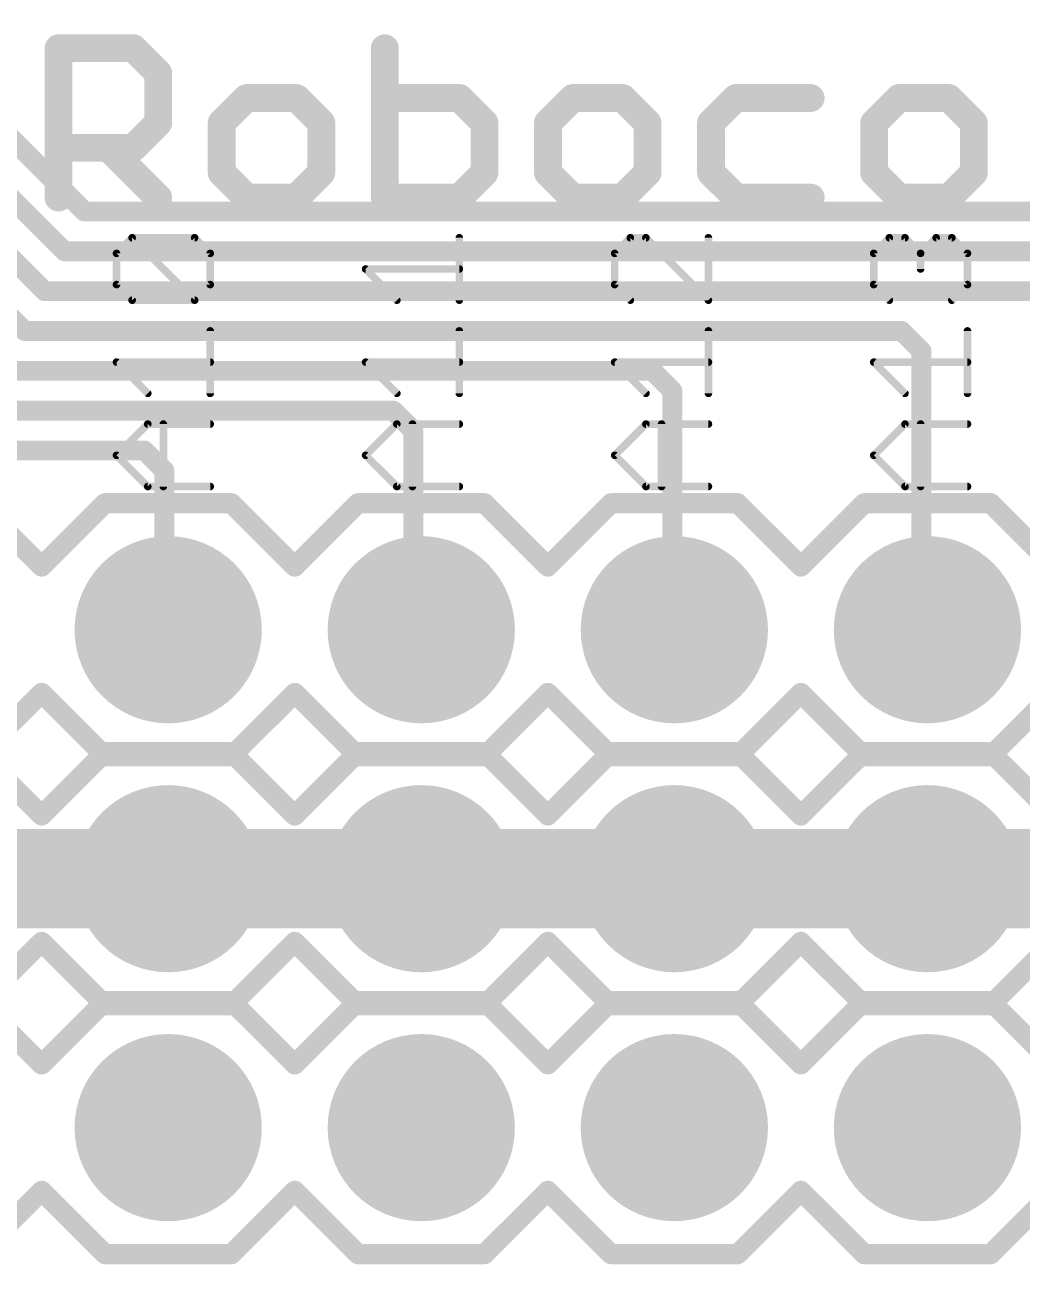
# Model space of a CAD drawing. Extents: x -0.4 to 70.1, y -0.1 to 70.1.
# Drawn here: x 42.4 to 52.41, y 14.33 to 26.78 of the extents above; entities that cross this region are included whole.
import ezdxf

# ---------------------------------------------------------------- set-up
doc = ezdxf.new("R2010")
doc.units = 0
for name, color, linetype in [('1', 22, 'CONTINUOUS'), ('17', 82, 'CONTINUOUS'), ('21', 253, 'CONTINUOUS'), ('25', 253, 'CONTINUOUS')]:
    doc.layers.add(name, color=color, linetype=linetype)

# ---------------------------------------------------------------- blocks, each defined once
blk = doc.blocks.new('ROUNDP')
at = {"const_width": 0.5}
blk.add_lwpolyline([(0, -0.25, 1), (0, 0.25, 1), (0, -0.25)], format="xyb", dxfattribs=at)

msp = doc.modelspace()

# ---------------------------------------------------------------- linework, layer by layer
at = {"layer": '1'}
for points, const_width in [([(38.3, 29.6), (43, 24.9)], 0.2), ([(38.1, 29.2), (42.8, 24.5)], 0.2), ([(37.9, 28.8), (42.6, 24.1)], 0.2), ([(37.7, 28.4), (42.4, 23.7)], 0.2), ([(43, 24.9), (58.8, 24.9)], 0.2), ([(42.8, 24.5), (56.2, 24.5)], 0.2), ([(42.6, 24.1), (53.8, 24.1)], 0.2), ([(42.4, 23.7), (51.2, 23.7)], 0.2), ([(51.2, 23.7), (51.4, 23.5)], 0.2), ([(51.4, 23.5), (51.4, 20.76)], 0.2), ([(42.2, 23.3), (48.7, 23.3)], 0.2), ([(48.7, 23.3), (48.9, 23.1)], 0.2), ([(48.9, 23.1), (48.9, 20.72)], 0.2), ([(42, 22.9), (46.1, 22.9)], 0.2), ([(46.1, 22.9), (46.3, 22.7)], 0.2), ([(46.3, 22.7), (46.3, 20.78)], 0.2), ([(41.8, 22.5), (43.6, 22.5)], 0.2), ([(43.6, 22.5), (43.8, 22.3)], 0.2), ([(43.8, 22.3), (43.8, 20.74)], 0.2), ([(43.8, 20.74), (43.84, 20.7)], 0.2), ([(46.3, 20.78), (46.38, 20.7)], 0.2), ([(48.9, 20.72), (48.92, 20.7)], 0.2), ([(51.4, 20.76), (51.46, 20.7)], 0.2), ([(41.3, 18.2), (43.84, 18.2)], 1), ([(43.84, 18.2), (46.38, 18.2)], 1), ([(46.38, 18.2), (48.92, 18.2)], 1), ([(48.92, 18.2), (51.46, 18.2)], 1), ([(51.46, 18.2), (54, 18.2)], 1)]:
    msp.add_lwpolyline(points, dxfattribs=dict(at, const_width=const_width))
for points, const_width in [([(43, 24.95, 1), (43, 24.85)], 0.1), ([(42.9646, 24.8646, 1), (43.0354, 24.9354)], 0.1), ([(42.8, 24.55, 1), (42.8, 24.45)], 0.1), ([(42.7646, 24.4646, 1), (42.8354, 24.5354)], 0.1), ([(42.6, 24.15, 1), (42.6, 24.05)], 0.1), ([(42.5646, 24.0646, 1), (42.6354, 24.1354)], 0.1), ([(42.4, 23.75, 1), (42.4, 23.65)], 0.1), ([(42.3646, 23.6646, 1), (42.4354, 23.7354)], 0.1), ([(51.2354, 23.7354, 1), (51.1646, 23.6646)], 0.1), ([(51.2, 23.65, 1), (51.2, 23.75)], 0.1), ([(51.45, 23.5, 1), (51.35, 23.5)], 0.1), ([(51.3646, 23.4646, 1), (51.4354, 23.5354)], 0.1), ([(48.7354, 23.3354, 1), (48.6646, 23.2646)], 0.1), ([(48.7, 23.25, 1), (48.7, 23.35)], 0.1), ([(48.95, 23.1, 1), (48.85, 23.1)], 0.1), ([(48.8646, 23.0646, 1), (48.9354, 23.1354)], 0.1), ([(46.1354, 22.9354, 1), (46.0646, 22.8646)], 0.1), ([(46.1, 22.85, 1), (46.1, 22.95)], 0.1), ([(46.35, 22.7, 1), (46.25, 22.7)], 0.1), ([(46.2646, 22.6646, 1), (46.3354, 22.7354)], 0.1), ([(43.6354, 22.5354, 1), (43.5646, 22.4646)], 0.1), ([(43.6, 22.45, 1), (43.6, 22.55)], 0.1), ([(43.85, 22.3, 1), (43.75, 22.3)], 0.1), ([(43.7646, 22.2646, 1), (43.8354, 22.3354)], 0.1), ([(43.8354, 20.7754, 1), (43.7646, 20.7046)], 0.1), ([(43.75, 20.74, 1), (43.85, 20.74)], 0.1), ([(46.3354, 20.8154, 1), (46.2646, 20.7446)], 0.1), ([(46.25, 20.78, 1), (46.35, 20.78)], 0.1), ([(48.9354, 20.7554, 1), (48.8646, 20.6846)], 0.1), ([(51.4354, 20.7954, 1), (51.3646, 20.7246)], 0.1), ([(51.35, 20.76, 1), (51.45, 20.76)], 0.1), ([(43.8046, 20.6646, 1), (43.8754, 20.7354)], 0.1), ([(46.3446, 20.6646, 1), (46.4154, 20.7354)], 0.1), ([(48.85, 20.72, 1), (48.95, 20.72)], 0.1), ([(48.8846, 20.6646, 1), (48.9554, 20.7354)], 0.1), ([(51.4246, 20.6646, 1), (51.4954, 20.7354)], 0.1), ([(43.84, 18.45, 1), (43.84, 17.95)], 0.5), ([(43.84, 17.95, 1), (43.84, 18.45)], 0.5), ([(46.38, 18.45, 1), (46.38, 17.95)], 0.5), ([(46.38, 17.95, 1), (46.38, 18.45)], 0.5), ([(48.92, 18.45, 1), (48.92, 17.95)], 0.5), ([(48.92, 17.95, 1), (48.92, 18.45)], 0.5), ([(51.46, 18.45, 1), (51.46, 17.95)], 0.5), ([(51.46, 17.95, 1), (51.46, 18.45)], 0.5)]:
    msp.add_lwpolyline(points, format="xyb", dxfattribs=dict(at, const_width=const_width))
at = {"layer": '21', "const_width": 0.2032}
for points in [[(41.935, 21.97), (42.57, 21.335)], [(42.57, 21.335), (43.205, 21.97)], [(43.205, 21.97), (44.475, 21.97)], [(44.475, 21.97), (45.11, 21.335)], [(45.11, 21.335), (45.745, 21.97)], [(45.745, 21.97), (47.015, 21.97)], [(47.015, 21.97), (47.65, 21.335)], [(48.285, 21.97), (47.65, 21.335)], [(48.285, 21.97), (49.555, 21.97)], [(49.555, 21.97), (50.19, 21.335)], [(50.19, 21.335), (50.825, 21.97)], [(50.825, 21.97), (52.095, 21.97)], [(52.095, 21.97), (52.73, 21.335)], [(42.57, 20.065), (41.935, 19.43)], [(43.205, 19.43), (42.57, 20.065)], [(45.11, 20.065), (44.475, 19.43)], [(45.745, 19.43), (45.11, 20.065)], [(47.65, 20.065), (47.015, 19.43)], [(47.65, 20.065), (48.285, 19.43)], [(50.19, 20.065), (49.555, 19.43)], [(50.825, 19.43), (50.19, 20.065)], [(52.73, 20.065), (52.095, 19.43)], [(41.935, 19.47), (42.57, 18.835)], [(42.57, 18.835), (43.205, 19.47)], [(43.205, 19.47), (44.475, 19.47)], [(44.475, 19.47), (45.11, 18.835)], [(45.11, 18.835), (45.745, 19.47)], [(45.745, 19.47), (47.015, 19.47)], [(47.015, 19.47), (47.65, 18.835)], [(48.285, 19.47), (47.65, 18.835)], [(48.285, 19.47), (49.555, 19.47)], [(49.555, 19.47), (50.19, 18.835)], [(50.19, 18.835), (50.825, 19.47)], [(50.825, 19.47), (52.095, 19.47)], [(52.095, 19.47), (52.73, 18.835)], [(44.475, 19.43), (43.205, 19.43)], [(47.015, 19.43), (45.745, 19.43)], [(49.555, 19.43), (48.285, 19.43)], [(52.095, 19.43), (50.825, 19.43)], [(42.57, 17.565), (41.935, 16.93)], [(43.205, 16.93), (42.57, 17.565)], [(45.11, 17.565), (44.475, 16.93)], [(45.745, 16.93), (45.11, 17.565)], [(47.65, 17.565), (47.015, 16.93)], [(47.65, 17.565), (48.285, 16.93)], [(50.19, 17.565), (49.555, 16.93)], [(50.825, 16.93), (50.19, 17.565)], [(52.73, 17.565), (52.095, 16.93)], [(41.935, 16.97), (42.57, 16.335)], [(42.57, 16.335), (43.205, 16.97)], [(43.205, 16.97), (44.475, 16.97)], [(44.475, 16.97), (45.11, 16.335)], [(45.11, 16.335), (45.745, 16.97)], [(45.745, 16.97), (47.015, 16.97)], [(47.015, 16.97), (47.65, 16.335)], [(48.285, 16.97), (47.65, 16.335)], [(48.285, 16.97), (49.555, 16.97)], [(49.555, 16.97), (50.19, 16.335)], [(50.19, 16.335), (50.825, 16.97)], [(50.825, 16.97), (52.095, 16.97)], [(52.095, 16.97), (52.73, 16.335)], [(44.475, 16.93), (43.205, 16.93)], [(47.015, 16.93), (45.745, 16.93)], [(49.555, 16.93), (48.285, 16.93)], [(52.095, 16.93), (50.825, 16.93)], [(42.57, 15.065), (41.935, 14.43)], [(43.205, 14.43), (42.57, 15.065)], [(45.11, 15.065), (44.475, 14.43)], [(45.745, 14.43), (45.11, 15.065)], [(47.65, 15.065), (47.015, 14.43)], [(47.65, 15.065), (48.285, 14.43)], [(50.19, 15.065), (49.555, 14.43)], [(50.825, 14.43), (50.19, 15.065)], [(52.73, 15.065), (52.095, 14.43)], [(44.475, 14.43), (43.205, 14.43)], [(47.015, 14.43), (45.745, 14.43)], [(49.555, 14.43), (48.285, 14.43)], [(52.095, 14.43), (50.825, 14.43)]]:
    msp.add_lwpolyline(points, dxfattribs=at)
at = {"layer": '21', "const_width": 0.1016}
for points in [[(43.205, 22.0208, 1), (43.205, 21.9192)], [(43.2409, 21.9341, 1), (43.1691, 22.0059)], [(44.5109, 22.0059, 1), (44.4391, 21.9341)], [(44.475, 21.9192, 1), (44.475, 22.0208)], [(45.745, 22.0208, 1), (45.745, 21.9192)], [(45.7809, 21.9341, 1), (45.7091, 22.0059)], [(47.0509, 22.0059, 1), (46.9791, 21.9341)], [(47.015, 21.9192, 1), (47.015, 22.0208)], [(48.285, 22.0208, 1), (48.285, 21.9192)], [(48.3209, 21.9341, 1), (48.2491, 22.0059)], [(49.5909, 22.0059, 1), (49.5191, 21.9341)], [(49.555, 21.9192, 1), (49.555, 22.0208)], [(50.825, 22.0208, 1), (50.825, 21.9192)], [(50.8609, 21.9341, 1), (50.7891, 22.0059)], [(52.1309, 22.0059, 1), (52.0591, 21.9341)], [(52.095, 21.9192, 1), (52.095, 22.0208)], [(42.5341, 21.3709, 1), (42.6059, 21.2991)], [(42.5341, 21.2991, 1), (42.6059, 21.3709)], [(45.0741, 21.3709, 1), (45.1459, 21.2991)], [(45.0741, 21.2991, 1), (45.1459, 21.3709)], [(47.6141, 21.3709, 1), (47.6859, 21.2991)], [(47.6141, 21.2991, 1), (47.6859, 21.3709)], [(50.1541, 21.3709, 1), (50.2259, 21.2991)], [(50.1541, 21.2991, 1), (50.2259, 21.3709)], [(42.6059, 20.1009, 1), (42.5341, 20.0291)], [(42.6059, 20.0291, 1), (42.5341, 20.1009)], [(45.1459, 20.1009, 1), (45.0741, 20.0291)], [(45.1459, 20.0291, 1), (45.0741, 20.1009)], [(47.6859, 20.1009, 1), (47.6141, 20.0291)], [(47.6859, 20.0291, 1), (47.6141, 20.1009)], [(50.2259, 20.1009, 1), (50.1541, 20.0291)], [(50.2259, 20.0291, 1), (50.1541, 20.1009)], [(43.205, 19.5208, 1), (43.205, 19.4192)], [(43.2409, 19.4341, 1), (43.1691, 19.5059)], [(44.5109, 19.5059, 1), (44.4391, 19.4341)], [(44.475, 19.4192, 1), (44.475, 19.5208)], [(45.745, 19.5208, 1), (45.745, 19.4192)], [(45.7809, 19.4341, 1), (45.7091, 19.5059)], [(47.0509, 19.5059, 1), (46.9791, 19.4341)], [(47.015, 19.4192, 1), (47.015, 19.5208)], [(48.285, 19.5208, 1), (48.285, 19.4192)], [(48.3209, 19.4341, 1), (48.2491, 19.5059)], [(49.5909, 19.5059, 1), (49.5191, 19.4341)], [(49.555, 19.4192, 1), (49.555, 19.5208)], [(50.825, 19.5208, 1), (50.825, 19.4192)], [(50.8609, 19.4341, 1), (50.7891, 19.5059)], [(52.1309, 19.5059, 1), (52.0591, 19.4341)], [(52.095, 19.4192, 1), (52.095, 19.5208)], [(43.205, 19.4808, 1), (43.205, 19.3792)], [(43.1691, 19.3941, 1), (43.2409, 19.4659)], [(44.4391, 19.4659, 1), (44.5109, 19.3941)], [(44.475, 19.3792, 1), (44.475, 19.4808)], [(45.745, 19.4808, 1), (45.745, 19.3792)], [(45.7091, 19.3941, 1), (45.7809, 19.4659)], [(46.9791, 19.4659, 1), (47.0509, 19.3941)], [(47.015, 19.3792, 1), (47.015, 19.4808)], [(48.285, 19.4808, 1), (48.285, 19.3792)], [(48.2491, 19.3941, 1), (48.3209, 19.4659)], [(49.5191, 19.4659, 1), (49.5909, 19.3941)], [(49.555, 19.3792, 1), (49.555, 19.4808)], [(50.825, 19.4808, 1), (50.825, 19.3792)], [(50.7891, 19.3941, 1), (50.8609, 19.4659)], [(52.0591, 19.4659, 1), (52.1309, 19.3941)], [(52.095, 19.3792, 1), (52.095, 19.4808)], [(42.5341, 18.8709, 1), (42.6059, 18.7991)], [(42.5341, 18.7991, 1), (42.6059, 18.8709)], [(45.0741, 18.8709, 1), (45.1459, 18.7991)], [(45.0741, 18.7991, 1), (45.1459, 18.8709)], [(47.6141, 18.8709, 1), (47.6859, 18.7991)], [(47.6141, 18.7991, 1), (47.6859, 18.8709)], [(50.1541, 18.8709, 1), (50.2259, 18.7991)], [(50.1541, 18.7991, 1), (50.2259, 18.8709)], [(42.6059, 17.6009, 1), (42.5341, 17.5291)], [(42.6059, 17.5291, 1), (42.5341, 17.6009)], [(45.1459, 17.6009, 1), (45.0741, 17.5291)], [(45.1459, 17.5291, 1), (45.0741, 17.6009)], [(47.6859, 17.6009, 1), (47.6141, 17.5291)], [(47.6859, 17.5291, 1), (47.6141, 17.6009)], [(50.2259, 17.6009, 1), (50.1541, 17.5291)], [(50.2259, 17.5291, 1), (50.1541, 17.6009)], [(43.205, 17.0208, 1), (43.205, 16.9192)], [(43.2409, 16.9341, 1), (43.1691, 17.0059)], [(44.5109, 17.0059, 1), (44.4391, 16.9341)], [(44.475, 16.9192, 1), (44.475, 17.0208)], [(45.745, 17.0208, 1), (45.745, 16.9192)], [(45.7809, 16.9341, 1), (45.7091, 17.0059)], [(47.0509, 17.0059, 1), (46.9791, 16.9341)], [(47.015, 16.9192, 1), (47.015, 17.0208)], [(48.285, 17.0208, 1), (48.285, 16.9192)], [(48.3209, 16.9341, 1), (48.2491, 17.0059)], [(49.5909, 17.0059, 1), (49.5191, 16.9341)], [(49.555, 16.9192, 1), (49.555, 17.0208)], [(50.825, 17.0208, 1), (50.825, 16.9192)], [(50.8609, 16.9341, 1), (50.7891, 17.0059)], [(52.1309, 17.0059, 1), (52.0591, 16.9341)], [(52.095, 16.9192, 1), (52.095, 17.0208)], [(43.205, 16.9808, 1), (43.205, 16.8792)], [(43.1691, 16.8941, 1), (43.2409, 16.9659)], [(44.4391, 16.9659, 1), (44.5109, 16.8941)], [(44.475, 16.8792, 1), (44.475, 16.9808)], [(45.745, 16.9808, 1), (45.745, 16.8792)], [(45.7091, 16.8941, 1), (45.7809, 16.9659)], [(46.9791, 16.9659, 1), (47.0509, 16.8941)], [(47.015, 16.8792, 1), (47.015, 16.9808)], [(48.285, 16.9808, 1), (48.285, 16.8792)], [(48.2491, 16.8941, 1), (48.3209, 16.9659)], [(49.5191, 16.9659, 1), (49.5909, 16.8941)], [(49.555, 16.8792, 1), (49.555, 16.9808)], [(50.825, 16.9808, 1), (50.825, 16.8792)], [(50.7891, 16.8941, 1), (50.8609, 16.9659)], [(52.0591, 16.9659, 1), (52.1309, 16.8941)], [(52.095, 16.8792, 1), (52.095, 16.9808)], [(42.5341, 16.3709, 1), (42.6059, 16.2991)], [(42.5341, 16.2991, 1), (42.6059, 16.3709)], [(45.0741, 16.3709, 1), (45.1459, 16.2991)], [(45.0741, 16.2991, 1), (45.1459, 16.3709)], [(47.6141, 16.3709, 1), (47.6859, 16.2991)], [(47.6141, 16.2991, 1), (47.6859, 16.3709)], [(50.1541, 16.3709, 1), (50.2259, 16.2991)], [(50.1541, 16.2991, 1), (50.2259, 16.3709)], [(42.6059, 15.1009, 1), (42.5341, 15.0291)], [(42.6059, 15.0291, 1), (42.5341, 15.1009)], [(45.1459, 15.1009, 1), (45.0741, 15.0291)], [(45.1459, 15.0291, 1), (45.0741, 15.1009)], [(47.6859, 15.1009, 1), (47.6141, 15.0291)], [(47.6859, 15.0291, 1), (47.6141, 15.1009)], [(50.2259, 15.1009, 1), (50.1541, 15.0291)], [(50.2259, 15.0291, 1), (50.1541, 15.1009)], [(43.205, 14.4808, 1), (43.205, 14.3792)], [(43.1691, 14.3941, 1), (43.2409, 14.4659)], [(44.4391, 14.4659, 1), (44.5109, 14.3941)], [(44.475, 14.3792, 1), (44.475, 14.4808)], [(45.745, 14.4808, 1), (45.745, 14.3792)], [(45.7091, 14.3941, 1), (45.7809, 14.4659)], [(46.9791, 14.4659, 1), (47.0509, 14.3941)], [(47.015, 14.3792, 1), (47.015, 14.4808)], [(48.285, 14.4808, 1), (48.285, 14.3792)], [(48.2491, 14.3941, 1), (48.3209, 14.4659)], [(49.5191, 14.4659, 1), (49.5909, 14.3941)], [(49.555, 14.3792, 1), (49.555, 14.4808)], [(50.825, 14.4808, 1), (50.825, 14.3792)], [(50.7891, 14.3941, 1), (50.8609, 14.4659)], [(52.0591, 14.4659, 1), (52.1309, 14.3941)], [(52.095, 14.3792, 1), (52.095, 14.4808)]]:
    msp.add_lwpolyline(points, format="xyb", dxfattribs=at)
at = {"layer": '25'}
for points, const_width in [([(42.8096, 26.5396, 1), (42.6698, 26.5396)], 0.1397), ([(42.7397, 26.6094, 1), (42.7397, 26.4697)], 0.1397), ([(43.539, 26.589, 1), (43.4402, 26.4902)], 0.1397), ([(43.4896, 26.4697, 1), (43.4896, 26.6094)], 0.1397), ([(46.0839, 26.5396, 1), (45.9442, 26.5396)], 0.1397), ([(43.8095, 26.2896, 1), (43.6698, 26.2896)], 0.1397), ([(43.6902, 26.2402, 1), (43.789, 26.339)], 0.1397), ([(44.6268, 26.1095, 1), (44.6268, 25.9698)], 0.1397), ([(44.6762, 25.9902, 1), (44.5774, 26.089)], 0.1397), ([(45.1762, 26.089, 1), (45.0774, 25.9902)], 0.1397), ([(45.1268, 25.9698, 1), (45.1268, 26.1095)], 0.1397), ([(46.014, 26.1095, 1), (46.014, 25.9698)], 0.1397), ([(46.8133, 26.089, 1), (46.7146, 25.9902)], 0.1397), ([(46.764, 25.9698, 1), (46.764, 26.1095)], 0.1397), ([(47.9011, 26.1095, 1), (47.9011, 25.9698)], 0.1397), ([(47.9505, 25.9902, 1), (47.8518, 26.089)], 0.1397), ([(48.4505, 26.089, 1), (48.3517, 25.9902)], 0.1397), ([(48.4011, 25.9698, 1), (48.4011, 26.1095)], 0.1397), ([(49.5383, 26.1095, 1), (49.5383, 25.9698)], 0.1397), ([(49.5877, 25.9902, 1), (49.4889, 26.089)], 0.1397), ([(50.2882, 25.9698, 1), (50.2882, 26.1095)], 0.1397), ([(51.1755, 26.1095, 1), (51.1755, 25.9698)], 0.1397), ([(51.2249, 25.9902, 1), (51.1261, 26.089)], 0.1397), ([(51.7248, 26.089, 1), (51.626, 25.9902)], 0.1397), ([(51.6754, 25.9698, 1), (51.6754, 26.1095)], 0.1397), ([(43.789, 25.7402, 1), (43.6902, 25.839)], 0.1397), ([(44.4467, 25.7896, 1), (44.307, 25.7896)], 0.1397), ([(44.3275, 25.839, 1), (44.4262, 25.7402)], 0.1397), ([(45.4466, 25.7896, 1), (45.3069, 25.7896)], 0.1397), ([(45.3274, 25.7402, 1), (45.4262, 25.839)], 0.1397), ([(47.0838, 25.7896, 1), (46.9441, 25.7896)], 0.1397), ([(46.9645, 25.7402, 1), (47.0633, 25.839)], 0.1397), ([(47.721, 25.7896, 1), (47.5813, 25.7896)], 0.1397), ([(47.6018, 25.839, 1), (47.7006, 25.7402)], 0.1397), ([(48.7209, 25.7896, 1), (48.5812, 25.7896)], 0.1397), ([(48.6017, 25.7402, 1), (48.7005, 25.839)], 0.1397), ([(49.3582, 25.7896, 1), (49.2185, 25.7896)], 0.1397), ([(49.2389, 25.839, 1), (49.3377, 25.7402)], 0.1397), ([(50.9953, 25.7896, 1), (50.8556, 25.7896)], 0.1397), ([(50.8761, 25.839, 1), (50.9749, 25.7402)], 0.1397), ([(51.9953, 25.7896, 1), (51.8556, 25.7896)], 0.1397), ([(51.876, 25.7402, 1), (51.9748, 25.839)], 0.1397), ([(43.6698, 25.7896, 1), (43.8095, 25.7896)], 0.1397), ([(42.7397, 25.6095, 1), (42.7397, 25.4698)], 0.1397), ([(43.2891, 25.5891, 1), (43.1903, 25.4903)], 0.1397), ([(43.4402, 25.5891, 1), (43.539, 25.4903)], 0.1397), ([(43.4896, 25.4698, 1), (43.4896, 25.6095)], 0.1397), ([(44.4262, 25.3391, 1), (44.3275, 25.2403)], 0.1397), ([(45.4262, 25.2403, 1), (45.3274, 25.3391)], 0.1397), ([(47.0633, 25.2403, 1), (46.9645, 25.3391)], 0.1397), ([(47.7006, 25.3391, 1), (47.6018, 25.2403)], 0.1397), ([(48.7005, 25.2403, 1), (48.6017, 25.3391)], 0.1397), ([(49.3377, 25.3391, 1), (49.2389, 25.2403)], 0.1397), ([(50.9749, 25.3391, 1), (50.8761, 25.2403)], 0.1397), ([(51.9748, 25.2403, 1), (51.876, 25.3391)], 0.1397), ([(44.307, 25.2897, 1), (44.4467, 25.2897)], 0.1397), ([(45.3069, 25.2897, 1), (45.4466, 25.2897)], 0.1397), ([(46.9441, 25.2897, 1), (47.0838, 25.2897)], 0.1397), ([(47.5813, 25.2897, 1), (47.721, 25.2897)], 0.1397), ([(48.5812, 25.2897, 1), (48.7209, 25.2897)], 0.1397), ([(49.2185, 25.2897, 1), (49.3582, 25.2897)], 0.1397), ([(50.8556, 25.2897, 1), (50.9953, 25.2897)], 0.1397), ([(51.8556, 25.2897, 1), (51.9953, 25.2897)], 0.1397), ([(43.6902, 24.9903, 1), (43.789, 25.0891)], 0.1397), ([(44.6268, 25.1095, 1), (44.6268, 24.9699)], 0.1397), ([(44.5774, 24.9903, 1), (44.6762, 25.0891)], 0.1397), ([(45.0774, 25.0891, 1), (45.1762, 24.9903)], 0.1397), ([(45.1268, 24.9699, 1), (45.1268, 25.1095)], 0.1397), ([(46.014, 25.1095, 1), (46.014, 24.9699)], 0.1397), ([(46.7146, 25.0891, 1), (46.8133, 24.9903)], 0.1397), ([(46.764, 24.9699, 1), (46.764, 25.1095)], 0.1397), ([(47.9011, 25.1095, 1), (47.9011, 24.9699)], 0.1397), ([(47.8518, 24.9903, 1), (47.9505, 25.0891)], 0.1397), ([(48.3517, 25.0891, 1), (48.4505, 24.9903)], 0.1397), ([(48.4011, 24.9699, 1), (48.4011, 25.1095)], 0.1397), ([(49.5383, 25.1095, 1), (49.5383, 24.9699)], 0.1397), ([(49.4889, 24.9903, 1), (49.5877, 25.0891)], 0.1397), ([(50.2882, 24.9699, 1), (50.2882, 25.1095)], 0.1397), ([(51.1755, 25.1095, 1), (51.1755, 24.9699)], 0.1397), ([(51.1261, 24.9903, 1), (51.2249, 25.0891)], 0.1397), ([(51.626, 25.0891, 1), (51.7248, 24.9903)], 0.1397), ([(51.6754, 24.9699, 1), (51.6754, 25.1095)], 0.1397), ([(42.6698, 25.0397, 1), (42.8096, 25.0397)], 0.1397), ([(45.9442, 25.0397, 1), (46.0839, 25.0397)], 0.1397), ([(43.4915, 24.6497, 1), (43.4646, 24.6227)], 0.0381), ([(43.4781, 24.6553, 1), (43.4781, 24.6172)], 0.0381), ([(43.4915, 24.6227, 1), (43.4646, 24.6497)], 0.0381), ([(44.1186, 24.6497, 1), (44.0917, 24.6227)], 0.0381), ([(44.1051, 24.6172, 1), (44.1051, 24.6553)], 0.0381), ([(46.781, 24.6362, 1), (46.7429, 24.6362)], 0.0381), ([(48.4781, 24.6553, 1), (48.4781, 24.6172)], 0.0381), ([(48.4915, 24.6227, 1), (48.4646, 24.6497)], 0.0381), ([(48.6483, 24.6497, 1), (48.6214, 24.6227)], 0.0381), ([(48.6348, 24.6172, 1), (48.6348, 24.6553)], 0.0381), ([(49.281, 24.6362, 1), (49.2429, 24.6362)], 0.0381), ([(51.0781, 24.6553, 1), (51.0781, 24.6172)], 0.0381), ([(51.0915, 24.6227, 1), (51.0646, 24.6497)], 0.0381), ([(51.2483, 24.6497, 1), (51.2214, 24.6227)], 0.0381), ([(51.2348, 24.6172, 1), (51.2348, 24.6553)], 0.0381), ([(51.5484, 24.6553, 1), (51.5484, 24.6172)], 0.0381), ([(51.5618, 24.6227, 1), (51.5349, 24.6497)], 0.0381), ([(51.7186, 24.6497, 1), (51.6917, 24.6227)], 0.0381), ([(51.7051, 24.6172, 1), (51.7051, 24.6553)], 0.0381), ([(43.3403, 24.4794, 1), (43.3022, 24.4794)], 0.0381), ([(43.3078, 24.4929, 1), (43.3348, 24.466)], 0.0381), ([(44.281, 24.4794, 1), (44.2429, 24.4794)], 0.0381), ([(44.2484, 24.466, 1), (44.2754, 24.4929)], 0.0381), ([(48.3403, 24.4794, 1), (48.3022, 24.4794)], 0.0381), ([(48.3078, 24.4929, 1), (48.3348, 24.466)], 0.0381), ([(50.9403, 24.4794, 1), (50.9022, 24.4794)], 0.0381), ([(50.9078, 24.4929, 1), (50.9348, 24.466)], 0.0381), ([(51.4107, 24.4794, 1), (51.3726, 24.4794)], 0.0381), ([(51.3781, 24.4929, 1), (51.4051, 24.466)], 0.0381), ([(51.3781, 24.466, 1), (51.4051, 24.4929)], 0.0381), ([(51.881, 24.4794, 1), (51.8429, 24.4794)], 0.0381), ([(51.8484, 24.466, 1), (51.8754, 24.4929)], 0.0381), ([(45.8348, 24.3361, 1), (45.8078, 24.3092)], 0.0381), ([(45.8213, 24.3417, 1), (45.8213, 24.3036)], 0.0381), ([(46.7619, 24.3036, 1), (46.7619, 24.3417)], 0.0381), ([(51.3726, 24.3227, 1), (51.4107, 24.3227)], 0.0381), ([(43.3022, 24.1659, 1), (43.3403, 24.1659)], 0.0381), ([(43.3348, 24.1794, 1), (43.3078, 24.1524)], 0.0381), ([(44.2429, 24.1659, 1), (44.281, 24.1659)], 0.0381), ([(44.2754, 24.1524, 1), (44.2484, 24.1794)], 0.0381), ([(48.3022, 24.1659, 1), (48.3403, 24.1659)], 0.0381), ([(48.3348, 24.1794, 1), (48.3078, 24.1524)], 0.0381), ([(50.9348, 24.1794, 1), (50.9078, 24.1524)], 0.0381), ([(50.9022, 24.1659, 1), (50.9403, 24.1659)], 0.0381), ([(51.8429, 24.1659, 1), (51.881, 24.1659)], 0.0381), ([(51.8754, 24.1524, 1), (51.8484, 24.1794)], 0.0381), ([(43.4781, 24.0282, 1), (43.4781, 23.9901)], 0.0381), ([(43.4646, 23.9957, 1), (43.4915, 24.0226)], 0.0381), ([(44.0917, 24.0226, 1), (44.1186, 23.9957)], 0.0381), ([(44.0917, 23.9957, 1), (44.1186, 24.0226)], 0.0381), ([(44.1051, 23.9901, 1), (44.1051, 24.0282)], 0.0381), ([(46.1214, 23.9957, 1), (46.1483, 24.0226)], 0.0381), ([(46.7429, 24.0091, 1), (46.781, 24.0091)], 0.0381), ([(48.4646, 23.9957, 1), (48.4915, 24.0226)], 0.0381), ([(49.2429, 24.0091, 1), (49.281, 24.0091)], 0.0381), ([(49.2484, 23.9957, 1), (49.2754, 24.0226)], 0.0381), ([(51.0646, 23.9957, 1), (51.0915, 24.0226)], 0.0381), ([(51.6917, 24.0226, 1), (51.7186, 23.9957)], 0.0381), ([(44.281, 23.7007, 1), (44.2429, 23.7007)], 0.0381), ([(46.781, 23.7007, 1), (46.7429, 23.7007)], 0.0381), ([(49.281, 23.7007, 1), (49.2429, 23.7007)], 0.0381), ([(51.881, 23.7007, 1), (51.8429, 23.7007)], 0.0381), ([(43.3348, 23.4006, 1), (43.3078, 23.3737)], 0.0381), ([(43.3213, 23.4062, 1), (43.3213, 23.3681)], 0.0381), ([(44.2619, 23.3681, 1), (44.2619, 23.4062)], 0.0381), ([(45.8348, 23.4006, 1), (45.8078, 23.3737)], 0.0381), ([(45.8213, 23.4062, 1), (45.8213, 23.3681)], 0.0381), ([(46.7619, 23.3681, 1), (46.7619, 23.4062)], 0.0381), ([(48.3348, 23.4006, 1), (48.3078, 23.3737)], 0.0381), ([(48.3213, 23.4062, 1), (48.3213, 23.3681)], 0.0381), ([(49.2619, 23.3681, 1), (49.2619, 23.4062)], 0.0381), ([(50.9348, 23.4006, 1), (50.9078, 23.3737)], 0.0381), ([(50.9213, 23.4062, 1), (50.9213, 23.3681)], 0.0381), ([(51.8619, 23.3681, 1), (51.8619, 23.4062)], 0.0381), ([(43.6214, 23.0601, 1), (43.6483, 23.0871)], 0.0381), ([(44.2429, 23.0736, 1), (44.281, 23.0736)], 0.0381), ([(46.1214, 23.0601, 1), (46.1483, 23.0871)], 0.0381), ([(46.7429, 23.0736, 1), (46.781, 23.0736)], 0.0381), ([(48.6214, 23.0601, 1), (48.6483, 23.0871)], 0.0381), ([(49.2429, 23.0736, 1), (49.281, 23.0736)], 0.0381), ([(51.2214, 23.0601, 1), (51.2483, 23.0871)], 0.0381), ([(51.8429, 23.0736, 1), (51.881, 23.0736)], 0.0381), ([(43.6348, 22.7842, 1), (43.6348, 22.7461)], 0.0381), ([(43.6483, 22.7517, 1), (43.6214, 22.7786)], 0.0381), ([(43.8107, 22.7652, 1), (43.7726, 22.7652)], 0.0381), ([(44.2619, 22.7461, 1), (44.2619, 22.7842)], 0.0381), ([(46.1348, 22.7842, 1), (46.1348, 22.7461)], 0.0381), ([(46.1483, 22.7517, 1), (46.1214, 22.7786)], 0.0381), ([(46.3107, 22.7652, 1), (46.2726, 22.7652)], 0.0381), ([(46.7619, 22.7461, 1), (46.7619, 22.7842)], 0.0381), ([(48.6348, 22.7842, 1), (48.6348, 22.7461)], 0.0381), ([(48.6483, 22.7517, 1), (48.6214, 22.7786)], 0.0381), ([(48.8107, 22.7652, 1), (48.7726, 22.7652)], 0.0381), ([(49.2619, 22.7461, 1), (49.2619, 22.7842)], 0.0381), ([(51.2348, 22.7842, 1), (51.2348, 22.7461)], 0.0381), ([(51.2483, 22.7517, 1), (51.2214, 22.7786)], 0.0381), ([(51.4107, 22.7652, 1), (51.3726, 22.7652)], 0.0381), ([(51.8619, 22.7461, 1), (51.8619, 22.7842)], 0.0381), ([(43.3348, 22.4651, 1), (43.3078, 22.4382)], 0.0381), ([(43.3078, 22.4651, 1), (43.3348, 22.4382)], 0.0381), ([(45.8348, 22.4651, 1), (45.8078, 22.4382)], 0.0381), ([(45.8078, 22.4651, 1), (45.8348, 22.4382)], 0.0381), ([(48.3348, 22.4651, 1), (48.3078, 22.4382)], 0.0381), ([(48.3078, 22.4651, 1), (48.3348, 22.4382)], 0.0381), ([(50.9348, 22.4651, 1), (50.9078, 22.4382)], 0.0381), ([(50.9078, 22.4651, 1), (50.9348, 22.4382)], 0.0381), ([(43.6348, 22.1572, 1), (43.6348, 22.1191)], 0.0381), ([(43.6214, 22.1246, 1), (43.6483, 22.1516)], 0.0381), ([(43.7726, 22.1381, 1), (43.8107, 22.1381)], 0.0381), ([(44.2619, 22.1191, 1), (44.2619, 22.1572)], 0.0381), ([(46.1348, 22.1572, 1), (46.1348, 22.1191)], 0.0381), ([(46.1214, 22.1246, 1), (46.1483, 22.1516)], 0.0381), ([(46.2726, 22.1381, 1), (46.3107, 22.1381)], 0.0381), ([(46.7619, 22.1191, 1), (46.7619, 22.1572)], 0.0381), ([(48.6348, 22.1572, 1), (48.6348, 22.1191)], 0.0381), ([(48.6214, 22.1246, 1), (48.6483, 22.1516)], 0.0381), ([(48.7726, 22.1381, 1), (48.8107, 22.1381)], 0.0381), ([(49.2619, 22.1191, 1), (49.2619, 22.1572)], 0.0381), ([(51.2348, 22.1572, 1), (51.2348, 22.1191)], 0.0381), ([(51.2214, 22.1246, 1), (51.2483, 22.1516)], 0.0381), ([(51.3726, 22.1381, 1), (51.4107, 22.1381)], 0.0381), ([(51.8619, 22.1191, 1), (51.8619, 22.1572)], 0.0381)]:
    msp.add_lwpolyline(points, format="xyb", dxfattribs=dict(at, const_width=const_width))
for points, const_width in [([(42.7397, 25.0397), (42.7397, 26.5396)], 0.2794), ([(42.7397, 26.5396), (43.4896, 26.5396)], 0.2794), ([(43.4896, 26.5396), (43.7396, 26.2896)], 0.2794), ([(46.014, 26.5396), (46.014, 25.0397)], 0.2794), ([(43.7396, 26.2896), (43.7396, 25.7896)], 0.2794), ([(44.6268, 26.0396), (44.3769, 25.7896)], 0.2794), ([(45.1268, 26.0396), (44.6268, 26.0396)], 0.2794), ([(45.3768, 25.7896), (45.1268, 26.0396)], 0.2794), ([(46.764, 26.0396), (46.014, 26.0396)], 0.2794), ([(47.0139, 25.7896), (46.764, 26.0396)], 0.2794), ([(47.9011, 26.0396), (47.6512, 25.7896)], 0.2794), ([(48.4011, 26.0396), (47.9011, 26.0396)], 0.2794), ([(48.6511, 25.7896), (48.4011, 26.0396)], 0.2794), ([(49.5383, 26.0396), (49.2883, 25.7896)], 0.2794), ([(50.2882, 26.0396), (49.5383, 26.0396)], 0.2794), ([(51.1755, 26.0396), (50.9255, 25.7896)], 0.2794), ([(51.6754, 26.0396), (51.1755, 26.0396)], 0.2794), ([(51.9254, 25.7896), (51.6754, 26.0396)], 0.2794), ([(43.7396, 25.7896), (43.4896, 25.5397)], 0.2794), ([(44.3769, 25.7896), (44.3769, 25.2897)], 0.2794), ([(45.3768, 25.2897), (45.3768, 25.7896)], 0.2794), ([(47.0139, 25.2897), (47.0139, 25.7896)], 0.2794), ([(47.6512, 25.7896), (47.6512, 25.2897)], 0.2794), ([(48.6511, 25.2897), (48.6511, 25.7896)], 0.2794), ([(49.2883, 25.7896), (49.2883, 25.2897)], 0.2794), ([(50.9255, 25.7896), (50.9255, 25.2897)], 0.2794), ([(51.9254, 25.2897), (51.9254, 25.7896)], 0.2794), ([(43.4896, 25.5397), (42.7397, 25.5397)], 0.2794), ([(43.2397, 25.5397), (43.7396, 25.0397)], 0.2794), ([(44.3769, 25.2897), (44.6268, 25.0397)], 0.2794), ([(45.1268, 25.0397), (45.3768, 25.2897)], 0.2794), ([(46.764, 25.0397), (47.0139, 25.2897)], 0.2794), ([(47.6512, 25.2897), (47.9011, 25.0397)], 0.2794), ([(48.4011, 25.0397), (48.6511, 25.2897)], 0.2794), ([(49.2883, 25.2897), (49.5383, 25.0397)], 0.2794), ([(50.9255, 25.2897), (51.1755, 25.0397)], 0.2794), ([(51.6754, 25.0397), (51.9254, 25.2897)], 0.2794), ([(44.6268, 25.0397), (45.1268, 25.0397)], 0.2794), ([(46.014, 25.0397), (46.764, 25.0397)], 0.2794), ([(47.9011, 25.0397), (48.4011, 25.0397)], 0.2794), ([(49.5383, 25.0397), (50.2882, 25.0397)], 0.2794), ([(51.1755, 25.0397), (51.6754, 25.0397)], 0.2794), ([(43.3213, 24.4794), (43.4781, 24.6362)], 0.0762), ([(43.4781, 24.6362), (44.1051, 24.6362)], 0.0762), ([(44.1051, 24.0091), (43.4781, 24.6362)], 0.0762), ([(44.1051, 24.6362), (44.2619, 24.4794)], 0.0762), ([(46.7619, 24.0091), (46.7619, 24.6362)], 0.0762), ([(48.4781, 24.6362), (48.3213, 24.4794)], 0.0762), ([(48.6348, 24.6362), (48.4781, 24.6362)], 0.0762), ([(49.2619, 24.0091), (48.6348, 24.6362)], 0.0762), ([(49.2619, 24.6362), (49.2619, 24.0091)], 0.0762), ([(50.9213, 24.4794), (51.0781, 24.6362)], 0.0762), ([(51.0781, 24.6362), (51.2348, 24.6362)], 0.0762), ([(51.2348, 24.6362), (51.3916, 24.4794)], 0.0762), ([(51.3916, 24.4794), (51.5484, 24.6362)], 0.0762), ([(51.5484, 24.6362), (51.7051, 24.6362)], 0.0762), ([(51.7051, 24.6362), (51.8619, 24.4794)], 0.0762), ([(43.3213, 24.1659), (43.3213, 24.4794)], 0.0762), ([(44.2619, 24.4794), (44.2619, 24.1659)], 0.0762), ([(48.3213, 24.4794), (48.3213, 24.1659)], 0.0762), ([(50.9213, 24.1659), (50.9213, 24.4794)], 0.0762), ([(51.3916, 24.4794), (51.3916, 24.3227)], 0.0762), ([(51.8619, 24.4794), (51.8619, 24.1659)], 0.0762), ([(46.1348, 24.0091), (45.8213, 24.3227)], 0.0762), ([(45.8213, 24.3227), (46.7619, 24.3227)], 0.0762), ([(43.4781, 24.0091), (43.3213, 24.1659)], 0.0762), ([(44.2619, 24.1659), (44.1051, 24.0091)], 0.0762), ([(48.3213, 24.1659), (48.4781, 24.0091)], 0.0762), ([(51.0781, 24.0091), (50.9213, 24.1659)], 0.0762), ([(51.8619, 24.1659), (51.7051, 24.0091)], 0.0762), ([(44.1051, 24.0091), (43.4781, 24.0091)], 0.0762), ([(44.2619, 23.0736), (44.2619, 23.7007)], 0.0762), ([(46.7619, 23.0736), (46.7619, 23.7007)], 0.0762), ([(49.2619, 23.0736), (49.2619, 23.7007)], 0.0762), ([(51.8619, 23.0736), (51.8619, 23.7007)], 0.0762), ([(43.6348, 23.0736), (43.3213, 23.3872)], 0.0762), ([(43.3213, 23.3872), (44.2619, 23.3872)], 0.0762), ([(46.1348, 23.0736), (45.8213, 23.3872)], 0.0762), ([(45.8213, 23.3872), (46.7619, 23.3872)], 0.0762), ([(48.6348, 23.0736), (48.3213, 23.3872)], 0.0762), ([(48.3213, 23.3872), (49.2619, 23.3872)], 0.0762), ([(51.2348, 23.0736), (50.9213, 23.3872)], 0.0762), ([(50.9213, 23.3872), (51.8619, 23.3872)], 0.0762), ([(43.3213, 22.4516), (43.6348, 22.7652)], 0.0762), ([(43.6348, 22.7652), (44.2619, 22.7652)], 0.0762), ([(43.7916, 22.1381), (43.7916, 22.7652)], 0.0762), ([(45.8213, 22.4516), (46.1348, 22.7652)], 0.0762), ([(46.1348, 22.7652), (46.7619, 22.7652)], 0.0762), ([(46.2916, 22.1381), (46.2916, 22.7652)], 0.0762), ([(48.3213, 22.4516), (48.6348, 22.7652)], 0.0762), ([(48.6348, 22.7652), (49.2619, 22.7652)], 0.0762), ([(48.7916, 22.1381), (48.7916, 22.7652)], 0.0762), ([(50.9213, 22.4516), (51.2348, 22.7652)], 0.0762), ([(51.2348, 22.7652), (51.8619, 22.7652)], 0.0762), ([(51.3916, 22.1381), (51.3916, 22.7652)], 0.0762), ([(43.6348, 22.1381), (43.3213, 22.4516)], 0.0762), ([(46.1348, 22.1381), (45.8213, 22.4516)], 0.0762), ([(48.6348, 22.1381), (48.3213, 22.4516)], 0.0762), ([(51.2348, 22.1381), (50.9213, 22.4516)], 0.0762), ([(44.2619, 22.1381), (43.6348, 22.1381)], 0.0762), ([(46.7619, 22.1381), (46.1348, 22.1381)], 0.0762), ([(49.2619, 22.1381), (48.6348, 22.1381)], 0.0762), ([(51.8619, 22.1381), (51.2348, 22.1381)], 0.0762)]:
    msp.add_lwpolyline(points, dxfattribs=dict(at, const_width=const_width))

# ---------------------------------------------------------------- block references
at = {"layer": '17', "xscale": 1.8796, "yscale": 1.8796, "rotation": 90}
for p in [(43.84, 20.7), (43.84, 20.7), (46.38, 20.7), (46.38, 20.7), (48.92, 20.7), (48.92, 20.7), (51.46, 20.7), (51.46, 20.7), (43.84, 18.2), (43.84, 18.2), (46.38, 18.2), (46.38, 18.2), (48.92, 18.2), (48.92, 18.2), (51.46, 18.2), (51.46, 18.2), (43.84, 15.7), (43.84, 15.7), (46.38, 15.7), (46.38, 15.7), (48.92, 15.7), (48.92, 15.7), (51.46, 15.7), (51.46, 15.7)]:
    msp.add_blockref('ROUNDP', p, dxfattribs=at)

doc.saveas('drawing.dxf')
